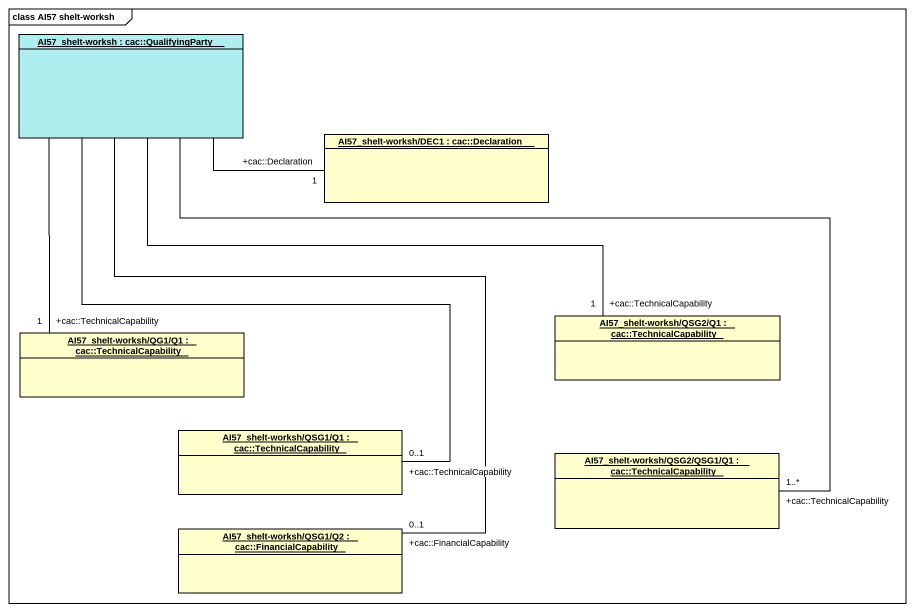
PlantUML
@startuml
mainframe class AI57 shelt-worksh
hide circle
hide empty members
object "AI57_shelt-worksh : cac::QualifyingParty" as AI57_shelt_worksh #AFEEEE
object "AI57_shelt-worksh/DEC1 : cac::Declaration" as AI57_shelt_worksh_DEC1
object "AI57_shelt-worksh/QG1/Q1 : cac::TechnicalCapability" as AI57_shelt_worksh_QG1_Q1
object "AI57_shelt-worksh/QSG2/Q1 : cac::TechnicalCapability" as AI57_shelt_worksh_QSG2_Q1
object "AI57_shelt-worksh/QSG1/Q1 : cac::TechnicalCapability" as AI57_shelt_worksh_QSG1_Q1
object "AI57_shelt-worksh/QSG2/QSG1/Q1 : cac::TechnicalCapability" as AI57_shelt_worksh_QSG2_QSG1
object "AI57_shelt-worksh/QSG1/Q2 : cac::FinancialCapability" as AI57_shelt_worksh_QSG1_Q2
AI57_shelt_worksh -right- "+cac::Declaration\n1" AI57_shelt_worksh_DEC1
AI57_shelt_worksh -- "+cac::TechnicalCapability\n1" AI57_shelt_worksh_QG1_Q1
AI57_shelt_worksh -right- "+cac::TechnicalCapability\n1" AI57_shelt_worksh_QSG2_Q1
AI57_shelt_worksh -- "+cac::TechnicalCapability\n0..1" AI57_shelt_worksh_QSG1_Q1
AI57_shelt_worksh -- "+cac::TechnicalCapability\n1..*" AI57_shelt_worksh_QSG2_QSG1
AI57_shelt_worksh -- "+cac::FinancialCapability\n0..1" AI57_shelt_worksh_QSG1_Q2
@enduml
